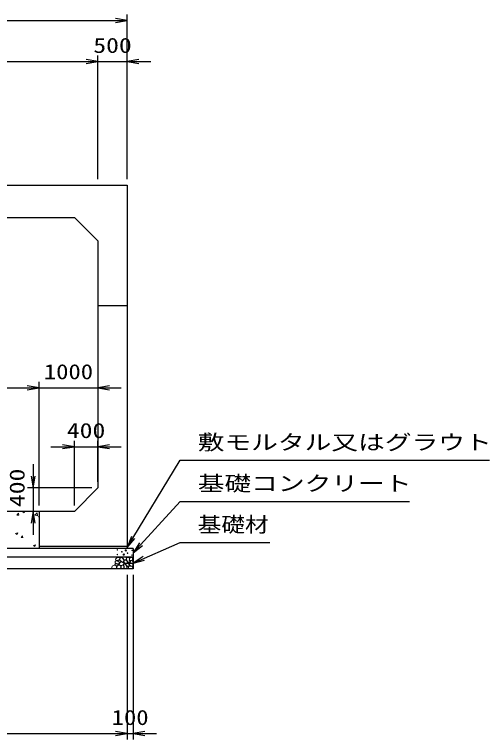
# Model space of a CAD drawing. Units: millimetres at full size. Extents: x 0 to 84100, y 0 to 59400.
# Drawn here: x 44881 to 52968, y 29970 to 42300 of the extents above; entities that cross this region are included whole.
import ezdxf
from ezdxf.enums import TextEntityAlignment as Align

# ---------------------------------------------------------------- set-up
doc = ezdxf.new("R2010")
doc.units = ezdxf.units.MM
for name, color, linetype, lineweight in [('D-DCR-HCHn', 4, 'Continuous', 9), ('D-STR-DIM', 7, 'Continuous', 25), ('D-STR-STRn', 1, 'Continuous', 25), ('D-STR-TXT', 7, 'Continuous', 25)]:
    doc.layers.add(name, color=color, linetype=linetype, lineweight=lineweight)
doc.styles.add('ＭＳ ゴシック', font='')
doc.styles.get('ＭＳ ゴシック').set_extended_font_data('MS Gothic')

# ---------------------------------------------------------------- blocks, each defined once
blk = doc.blocks.new('open_arrow')
at = {"color": 0, "linetype": 'Continuous', "lineweight": -2}
blk.add_lwpolyline([(7.5, 1.25), (0, 0), (7.5, -1.25)], dxfattribs=at)

msp = doc.modelspace()

# ---------------------------------------------------------------- linework, layer by layer
at = {"layer": 'D-DCR-HCHn'}
for p, q in [((44923.973, 33787.45), (44948.463, 33816.637)), ((44924.003, 33787.418), (44954.367, 33784.762)), ((44954.615, 33784.648), (44948.742, 33816.491)), ((45023.359, 33842.242), (45043.569, 33850)), ((45023.426, 33842.159), (45048.695, 33825.114)), ((45048.728, 33825.118), (45057.077, 33850)), ((45227.218, 33782.774), (45266.785, 33824.012)), ((45272.409, 33775.691), (45266.796, 33823.935)), ((45227.277, 33782.662), (45272.457, 33775.655)), ((45288.342, 33755.572), (45300, 33769.465)), ((45288.372, 33755.54), (45300, 33754.523)), ((44899.756, 33473.865), (44935.325, 33487.519)), ((44899.822, 33473.783), (44925.091, 33456.738)), ((44925.123, 33456.742), (44935.424, 33487.44)), ((44994.46, 33405.337), (45018.95, 33434.523)), ((45025.098, 33402.534), (45019.224, 33434.377)), ((44994.489, 33405.305), (45024.853, 33402.648)), ((45202.985, 33269.334), (45238.555, 33282.988)), ((45203.051, 33269.252), (45228.32, 33252.208)), ((45228.352, 33252.212), (45238.652, 33282.91))]:
    msp.add_line(p, q, dxfattribs=at)
for points in [[(46667.988, 33029.601), (46674.036, 33035.086), (46675.103, 33040.792), (46671.586, 33053.305), (46661.29, 33067.61), (46638.996, 33066.105), (46617.429, 33055.811), (46602.805, 33035.597), (46604.979, 33022.456), (46611.98, 33015.716), (46623.231, 33013.215), (46639.489, 33017.483), (46660.711, 33024.481)], [(46726.553, 32986.214), (46739.311, 32990.569), (46740.575, 33018.678), (46727.488, 33047.359), (46710.552, 33063.536), (46678.597, 33057.032), (46675.867, 33021.913), (46686.184, 33009.876), (46714.261, 32994.301)], [(46830.31, 33063.906), (46837.244, 33043.102), (46834.933, 33019.988), (46851.113, 32994.562), (46830.31, 32983.005), (46807.195, 32994.562), (46793.327, 33013.053), (46788.704, 33043.102), (46793.327, 33059.283), (46807.195, 33066.217)], [(46848.802, 33061.594), (46869.605, 33066.217), (46888.096, 33056.971), (46890.408, 33036.168), (46885.785, 33019.988), (46862.67, 33013.053), (46846.49, 33013.053), (46839.556, 33024.611), (46839.556, 33050.037)], [(46590.028, 32872.493), (46605.163, 32874.274), (46615.134, 32879.787), (46619.165, 32892.722), (46619.055, 32904.963), (46609.828, 32921.678), (46591.758, 32932.822), (46564.269, 32928.403), (46542.547, 32920.334), (46537.357, 32896.125), (46541.97, 32878.257), (46563.116, 32872.877)], [(46622.403, 32920.331), (46632.105, 32925.079), (46639.11, 32933.822), (46639.281, 32945.084), (46635.058, 32955.627), (46619.811, 32957.625), (46604.946, 32958.018), (46590.519, 32952.512), (46588.151, 32943.273), (46600.46, 32932.195), (46615.445, 32923.15)], [(46606.628, 32961.832), (46601.312, 32966.874), (46594.524, 32975.68), (46592.855, 32983.275), (46596.856, 32997.685), (46610.912, 33008.67), (46631.093, 33007.89), (46658.302, 32993.001), (46667.914, 32980.757), (46664.848, 32966.784), (46655.222, 32960.04), (46646.401, 32959.145), (46632.637, 32959.524), (46619.192, 32961.002)], [(46687.648, 32923.637), (46672.694, 32932.556), (46646.56, 32932.292), (46625.07, 32913.525), (46621.357, 32884.899), (46635.147, 32874.245), (46671.902, 32871.871), (46688.269, 32881.633), (46692.828, 32904.06)], [(46650.029, 32935.265), (46645.817, 32938.446), (46642.314, 32943.505), (46642.19, 32950.431), (46646.586, 32956.067), (46654.231, 32957.977), (46660.644, 32956.179), (46662.296, 32950.442), (46663.104, 32944.835), (46662.119, 32937.456), (46656.025, 32934.127)], [(46695.202, 32995.711), (46693.546, 32989.566), (46687.989, 32985.193), (46675.81, 32983.302), (46664.695, 32989.802), (46654.408, 32999.138), (46645.142, 33007.333), (46645.365, 33013.462), (46651.264, 33018.875), (46665.797, 33020.356), (46678.53, 33014.383), (46687.989, 33005.165), (46692.719, 33000.556)], [(46686.797, 32929.532), (46722.171, 32936.129), (46737.218, 32948.266), (46741.97, 32967.263), (46727.287, 32981.629), (46698.677, 32989.69), (46677.03, 32976.761), (46663.039, 32959.347), (46666.998, 32941.67)], [(46735.412, 32877.783), (46716.15, 32873.503), (46699.028, 32882.064), (46696.888, 32901.326), (46699.032, 32924.878), (46722.571, 32932.327), (46737.553, 32928.603), (46743.973, 32912.027), (46743.973, 32888.484)], [(46752.534, 32875.643), (46746.114, 32894.905), (46748.254, 32916.308), (46733.272, 32939.85), (46752.534, 32950.551), (46773.937, 32939.85), (46786.778, 32922.728), (46791.059, 32894.905), (46786.778, 32879.924), (46773.937, 32873.503)], [(46791.015, 33008.431), (46802.573, 32980.693), (46793.327, 32969.136), (46765.589, 32969.136), (46754.032, 32973.759), (46742.475, 32989.939), (46742.475, 33003.808), (46754.032, 33022.299), (46767.901, 33024.611)], [(46756.815, 32950.551), (46746.114, 32959.112), (46750.394, 32965.533), (46765.376, 32965.533), (46771.796, 32963.393), (46776.077, 32954.832), (46769.656, 32948.411)], [(46788.918, 32927.009), (46778.217, 32952.692), (46786.778, 32963.393), (46812.461, 32963.393), (46823.162, 32959.112), (46833.863, 32944.131), (46833.863, 32931.289), (46823.162, 32914.167), (46810.321, 32912.027)], [(46825.687, 32983.005), (46837.244, 32973.759), (46832.621, 32966.824), (46816.441, 32966.824), (46809.507, 32969.136), (46804.884, 32978.382), (46811.818, 32985.316)], [(46848.845, 32927.009), (46831.723, 32952.692), (46833.863, 32959.112), (46857.406, 32965.533), (46878.808, 32963.393), (46893.79, 32950.551), (46895.93, 32935.57), (46893.79, 32920.588), (46876.668, 32916.308)], [(46892.719, 33003.808), (46899.654, 32983.005), (46890.408, 32969.136), (46867.293, 32966.824), (46851.512, 32973.599), (46858.048, 32989.939), (46853.425, 32999.185), (46862.67, 33008.431), (46876.539, 33013.053)], [(46793.199, 32879.924), (46793.199, 32905.606), (46803.9, 32912.027), (46814.601, 32905.606), (46816.741, 32890.625), (46814.601, 32877.783), (46799.619, 32873.503)], [(46840.284, 32873.503), (46825.302, 32879.924), (46821.022, 32901.326), (46829.583, 32916.308), (46844.565, 32920.588), (46863.827, 32918.448), (46885.229, 32909.887), (46895.93, 32897.045), (46895.93, 32882.064), (46889.51, 32873.503), (46863.827, 32875.643)]]:
    msp.add_lwpolyline(points, close=True, dxfattribs=at)
msp.add_lwpolyline([(46756.568, 33068.547), (46773.907, 33066.446), (46785.742, 33058.701), (46785.374, 33039.819), (46779.486, 33026.087), (46764.975, 33026.185), (46744.893, 33029.153), (46735.201, 33043.689), (46725.918, 33053.492), (46723.116, 33064.345), (46735.901, 33068.547), (46756.918, 33068.547)], dxfattribs=at)
for centre, radius in [((46632.803, 33195.221), 4.5), ((46774.996, 33186.145), 11.25), ((46883.909, 33186.145), 4.5), ((46631.091, 33114.955), 4.5), ((46708.437, 33162.459), 4.5), ((46740.004, 33114.955), 11.25), ((46806.563, 33138.641), 4.5), ((46882.197, 33105.879), 4.5)]:
    msp.add_circle(centre, radius, dxfattribs=at)
at = {"layer": 'D-STR-DIM'}
for p, q in [((46800, 39500), (46800, 42300)), ((37300, 42200), (46800, 42200)), ((46300, 39500), (46300, 41600)), ((46300, 39500), (46300, 41600)), ((46800, 39500), (46800, 41600)), ((37800, 41500), (46300, 41500)), ((45900, 41500), (47200, 41500)), ((45300, 33950), (45300, 36050)), ((45300, 33950), (45300, 36050)), ((38800, 35950), (45300, 35950)), ((44900, 35950), (46700, 35950)), ((45900, 33950), (45900, 35050)), ((46300, 34350), (46300, 35050)), ((45500, 34950), (46700, 34950)), ((45200, 34650), (45200, 33450)), ((46200, 34250), (45100, 34250)), ((45800, 33850), (45100, 33850)), ((46800, 32770), (46800, 29970)), ((46800, 32770), (46800, 29970)), ((46900, 32770), (46900, 29970)), ((37300, 30070), (46800, 30070)), ((46400, 30070), (47300, 30070))]:
    msp.add_line(p, q, dxfattribs=at)
at = {"layer": 'D-STR-STRn'}
for p, q in [((37300, 39400), (46800, 39400)), ((46800, 39400), (46800, 33250)), ((38200, 38850), (45900, 38850)), ((46300, 38450), (45900, 38850)), ((46300, 38450), (46300, 34250)), ((46300, 37350), (46800, 37350)), ((45900, 33850), (46300, 34250)), ((45900, 33850), (38200, 33850)), ((45300, 33850), (45300, 33220)), ((46900, 33220), (37200, 33220)), ((46800, 33250), (45300, 33250)), ((46800, 33250), (46800, 33220)), ((46900, 33220), (46900, 32870)), ((46900, 33070), (37200, 33070)), ((46900, 32870), (37200, 32870))]:
    msp.add_line(p, q, dxfattribs=at)
at = {"layer": 'D-STR-TXT'}
for points in [[(46800, 33235), (47700, 34720), (47900, 34720), (52967.513, 34720)], [(46900, 33145), (47700, 34020), (47900, 34020), (51603.046, 34020)], [(46900, 32970), (47700, 33320), (47900, 33320), (49229.442, 33320)]]:
    msp.add_lwpolyline(points, dxfattribs=at)

# ---------------------------------------------------------------- block references
at = {"layer": 'D-STR-DIM', "xscale": 26.7, "yscale": 26.7}
for p, rotation in [((46800, 42200), 180), ((46300, 41500), 180), ((46300, 41500), 180), ((45300, 35950), 180), ((45300, 35950), 180), ((45900, 34950), 180), ((45200, 34250), 90), ((45200, 33850), 270), ((46800, 30070), 180), ((46800, 30070), 180)]:
    msp.add_blockref('open_arrow', p, dxfattribs=dict(at, rotation=rotation))
for p in [(46800, 41500), (46300, 35950), (46300, 34950), (46900, 30070)]:
    msp.add_blockref('open_arrow', p, dxfattribs=at)
at = {"layer": 'D-STR-TXT', "xscale": 26.7, "yscale": 26.7}
for p, rotation in [((46800, 33235), 58.8), ((46900, 33145), 47.6), ((46900, 32970), 23.6)]:
    msp.add_blockref('open_arrow', p, dxfattribs=dict(at, rotation=rotation))

# ---------------------------------------------------------------- texts
at = {"layer": 'D-STR-DIM', "style": 'ＭＳ ゴシック'}
for s, width, p in [('500', 1.25, (46550, 41775)), ('1000', 1.2, (45800, 36225)), ('400', 1.25, (46100, 35225)), ('100', 1.2, (46850, 30345))]:
    msp.add_text(s, height=256.6, dxfattribs=dict(at, width=width)).set_placement(p, align=Align.MIDDLE_CENTER)
at = {"layer": 'D-STR-DIM', "style": 'ＭＳ ゴシック', "width": 1.25}
msp.add_text('400', height=256.6, rotation=90, dxfattribs=at).set_placement((44925, 34250), align=Align.MIDDLE_CENTER)
at = {"layer": 'D-STR-TXT', "style": 'ＭＳ ゴシック'}
for s, width, p in [('敷モルタル又はグラウト', 1.3, (48000, 34820)), ('基礎コンクリート', 1.3, (48000, 34120)), ('基礎材', 1.15, (48000, 33420))]:
    msp.add_text(s, height=256.6, dxfattribs=dict(at, width=width)).set_placement(p, align=Align.BOTTOM_LEFT)

doc.saveas('drawing.dxf')
